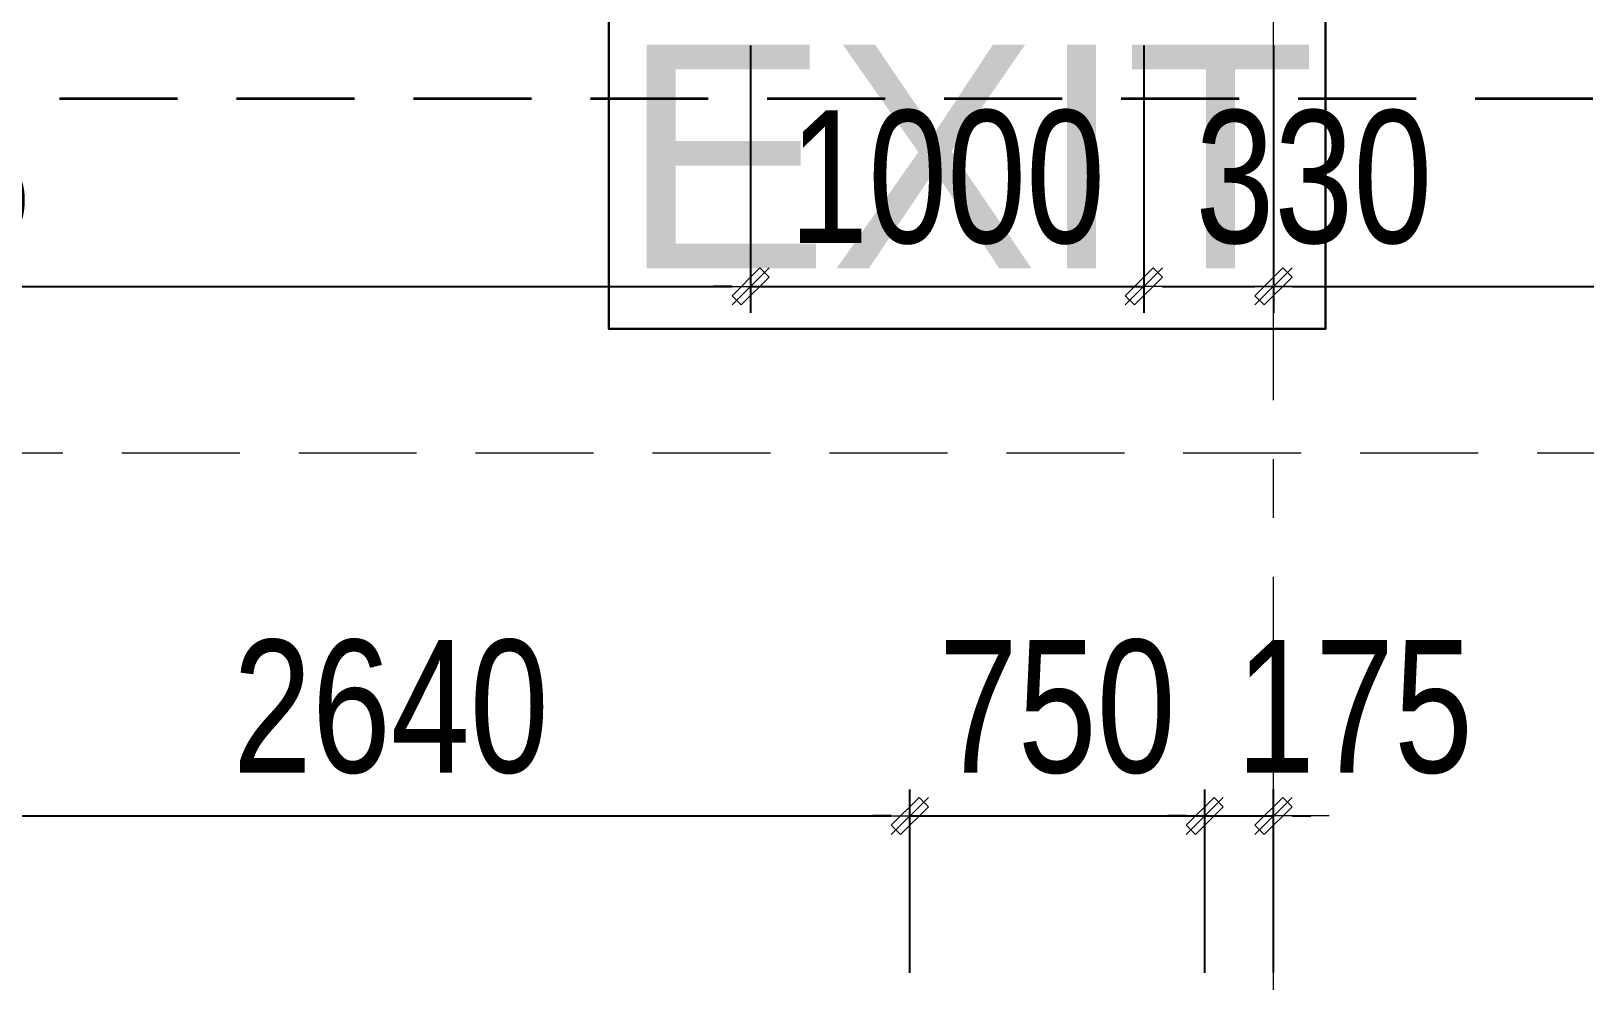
# Model space of a CAD drawing. Header units: millimetres. Extents: x 1109421 to 1726579, y -247837 to 144927.
# Drawn here: x 1656864 to 1660816, y -167238 to -164806 of the extents above; entities that cross this region are included whole.
import ezdxf

# ---------------------------------------------------------------- set-up
doc = ezdxf.new("R2010")
doc.units = ezdxf.units.MM
doc.header["$LTSCALE"] = 600
doc.header["$MEASUREMENT"] = 0
for name, pattern in [('CENTER', [2, 1.25, -0.25, 0.25, -0.25]), ('DASHED', [0.75, 0.5, -0.25]), ('HIDDEN', [0.375, 0.25, -0.125])]:
    doc.linetypes.add(name, pattern=pattern)
doc.layers.get('0').update_dxf_attribs({"lineweight": 0})
doc.layers.get('Defpoints').update_dxf_attribs({"lineweight": 0})
for name, color, linetype, lineweight in [('dim', 144, 'Continuous', 13), ('LC MANH DUT', 35, 'HIDDEN', 5), ('PCCC-ATTOMAT', 3, 'Continuous', 30), ('PCCC-BAO CHAY - DAY', 3, 'DASHED', 35), ('truc', 76, 'CENTER', 9)]:
    doc.layers.add(name, color=color, linetype=linetype, lineweight=lineweight)
doc.styles.add('chu theo TCVN', font='arial.ttf')
doc.styles.add('HOATBIF', font='hoatbif.shx', dxfattribs={"width": 0.8})
doc.dimstyles.new('1-135', dxfattribs={"dimscale": 135, "dimtxt": 2.5, "dimasz": 0.35, "dimexe": 0.5, "dimexo": 0, "dimgap": 0.8, "dimtad": 1, "dimdec": 0, "dimzin": 0, "dimdsep": 46, "dimtxsty": 'HOATBIF', "dimblk1": 'DOT', "dimblk2": 'DOT', "dimsah": 1, "dimcen": -1, "dimdle": 1, "dimclrd": 256, "dimclre": 256, "dimclrt": 4, "dimadec": 3, "dimazin": 2, "dimtfac": 0.333333, "dimtdec": 0, "dimtix": 1, "dimtmove": 2, "dimatfit": 3, "dimldrblk": 'DOT', "dimfxl": 1, "dimtvp": 0.833333, "dimtolj": 1, "dimtzin": 0, "dimarcsym": 0})

# ---------------------------------------------------------------- blocks, each defined once
blk = doc.blocks.new('DOT')
at = {"layer": 'dim'}
for p, q in [((-1, -1), (1, 1)), ((-3, 0), (3, 0))]:
    blk.add_line(p, q, dxfattribs=at)
blk.add_lwpolyline([(0.5, 1), (-1, -0.5), (-0.5, -1), (1, 0.5)], close=True, dxfattribs=at)
blk = doc.blocks.new('*D1827')
at = {"layer": 'Defpoints', "color": 0, "transparency": 16777216}
for p in [(1659099.2, -166803), (1656459.2, -167202.1), (1659099.2, -167202.1)]:
    blk.add_point(p, dxfattribs=at)
at = {"layer": 'dim', "lineweight": -2, "transparency": 16777216}
for p, q in [((1656459.2, -167202.1), (1656459.2, -166735.5)), ((1659099.2, -167202.1), (1659099.2, -166735.5)), ((1656506.5, -166803), (1659052, -166803))]:
    blk.add_line(p, q, dxfattribs=at)
at = {"layer": 'dim', "lineweight": -2, "transparency": 16777216, "xscale": 47.25, "yscale": 47.25, "zscale": 47.25, "rotation": 180}
blk.add_blockref('DOT', (1656459.2, -166803), dxfattribs=at)
at = {"layer": 'dim', "lineweight": -2, "transparency": 16777216, "xscale": 47.25, "yscale": 47.25, "zscale": 47.25}
blk.add_blockref('DOT', (1659099.2, -166803), dxfattribs=at)
at = {"layer": 'dim', "color": 4, "transparency": 16777216, "insert": (1657779.2, -166526.2), "char_height": 337.5, "attachment_point": 5, "style": 'HOATBIF'}
blk.add_mtext('\\A1;2640', dxfattribs=at)
blk = doc.blocks.new('_Dot')
at = {"color": 0, "linetype": 'ByBlock', "lineweight": -2}
blk.add_line((-0.5, 0), (-1, 0), dxfattribs=at)
at = {"color": 0, "linetype": 'ByBlock', "const_width": 0.5}
blk.add_lwpolyline([(-0.25, 0, 1), (0.25, 0, 1)], format="xyb", close=True, dxfattribs=at)
blk = doc.blocks.new('*D1828')
at = {"layer": 'Defpoints', "color": 0, "transparency": 16777216}
for p in [(1659849.2, -166803), (1659099.2, -167202.1), (1659849.2, -167202.1)]:
    blk.add_point(p, dxfattribs=at)
at = {"layer": 'dim', "lineweight": -2, "transparency": 16777216}
for p, q in [((1659099.2, -167202.1), (1659099.2, -166735.5)), ((1659849.2, -167202.1), (1659849.2, -166735.5)), ((1659052, -166803), (1659004.7, -166803)), ((1659099.2, -166803), (1659849.2, -166803)), ((1659896.5, -166803), (1659943.7, -166803))]:
    blk.add_line(p, q, dxfattribs=at)
at = {"layer": 'dim', "lineweight": -2, "transparency": 16777216, "xscale": 47.25, "yscale": 47.25, "zscale": 47.25}
blk.add_blockref('DOT', (1659099.2, -166803), dxfattribs=at)
at = {"layer": 'dim', "lineweight": -2, "transparency": 16777216, "xscale": 47.25, "yscale": 47.25, "zscale": 47.25, "rotation": 180}
blk.add_blockref('DOT', (1659849.2, -166803), dxfattribs=at)
at = {"layer": 'dim', "color": 4, "transparency": 16777216, "insert": (1659474.2, -166526.2), "char_height": 337.5, "attachment_point": 5, "style": 'HOATBIF'}
blk.add_mtext('\\A1;750', dxfattribs=at)
blk = doc.blocks.new('*D1829')
at = {"layer": 'Defpoints', "color": 0, "transparency": 16777216}
for p in [(1660024.2, -166803), (1659849.2, -167202.1), (1660024.2, -167202.1)]:
    blk.add_point(p, dxfattribs=at)
at = {"layer": 'dim', "lineweight": -2, "transparency": 16777216}
for p, q in [((1659849.2, -167202.1), (1659849.2, -166735.5)), ((1660024.2, -167202.1), (1660024.2, -166735.5)), ((1659802, -166803), (1659754.7, -166803)), ((1659849.2, -166803), (1660024.2, -166803)), ((1660071.5, -166803), (1660118.7, -166803))]:
    blk.add_line(p, q, dxfattribs=at)
at = {"layer": 'dim', "lineweight": -2, "transparency": 16777216, "xscale": 47.25, "yscale": 47.25, "zscale": 47.25}
blk.add_blockref('DOT', (1659849.2, -166803), dxfattribs=at)
at = {"layer": 'dim', "lineweight": -2, "transparency": 16777216, "xscale": 47.25, "yscale": 47.25, "zscale": 47.25, "rotation": 180}
blk.add_blockref('DOT', (1660024.2, -166803), dxfattribs=at)
at = {"layer": 'dim', "color": 4, "transparency": 16777216, "insert": (1660230.2, -166526.2), "char_height": 337.5, "attachment_point": 5, "style": 'HOATBIF'}
blk.add_mtext('\\A1;175', dxfattribs=at)
blk = doc.blocks.new('*D1863')
at = {"layer": 'Defpoints', "color": 0, "transparency": 16777216}
for p in [(1654229.2, -164843.5), (1658694.2, -164843.5), (1658694.2, -165455.9)]:
    blk.add_point(p, dxfattribs=at)
at = {"layer": 'dim', "lineweight": -2, "transparency": 16777216}
for p, q in [((1654229.2, -164843.5), (1654229.2, -165523.4)), ((1658694.2, -164843.5), (1658694.2, -165523.4)), ((1654276.5, -165455.9), (1658647, -165455.9))]:
    blk.add_line(p, q, dxfattribs=at)
at = {"layer": 'dim', "lineweight": -2, "transparency": 16777216, "xscale": 47.25, "yscale": 47.25, "zscale": 47.25, "rotation": 180}
blk.add_blockref('DOT', (1654229.2, -165455.9), dxfattribs=at)
at = {"layer": 'dim', "lineweight": -2, "transparency": 16777216, "xscale": 47.25, "yscale": 47.25, "zscale": 47.25}
blk.add_blockref('DOT', (1658694.2, -165455.9), dxfattribs=at)
at = {"layer": 'dim', "color": 4, "transparency": 16777216, "insert": (1656461.7, -165179.1), "char_height": 337.5, "attachment_point": 5, "style": 'HOATBIF'}
blk.add_mtext('\\A1;4465', dxfattribs=at)
blk = doc.blocks.new('*D1864')
at = {"layer": 'Defpoints', "color": 0, "transparency": 16777216}
for p in [(1658694.2, -164843.5), (1659694.2, -164843.5), (1659694.2, -165455.9)]:
    blk.add_point(p, dxfattribs=at)
at = {"layer": 'dim', "lineweight": -2, "transparency": 16777216}
for p, q in [((1658694.2, -164843.5), (1658694.2, -165523.4)), ((1659694.2, -164843.5), (1659694.2, -165523.4)), ((1658647, -165455.9), (1658599.7, -165455.9)), ((1658694.2, -165455.9), (1659694.2, -165455.9)), ((1659741.5, -165455.9), (1659788.7, -165455.9))]:
    blk.add_line(p, q, dxfattribs=at)
at = {"layer": 'dim', "lineweight": -2, "transparency": 16777216, "xscale": 47.25, "yscale": 47.25, "zscale": 47.25}
blk.add_blockref('DOT', (1658694.2, -165455.9), dxfattribs=at)
at = {"layer": 'dim', "lineweight": -2, "transparency": 16777216, "xscale": 47.25, "yscale": 47.25, "zscale": 47.25, "rotation": 180}
blk.add_blockref('DOT', (1659694.2, -165455.9), dxfattribs=at)
at = {"layer": 'dim', "color": 4, "transparency": 16777216, "insert": (1659194.2, -165179.1), "char_height": 337.5, "attachment_point": 5, "style": 'HOATBIF'}
blk.add_mtext('\\A1;1000', dxfattribs=at)
blk = doc.blocks.new('*D1865')
at = {"layer": 'Defpoints', "color": 0, "transparency": 16777216}
for p in [(1659694.2, -164843.5), (1660024.2, -164843.5), (1660024.2, -165455.9)]:
    blk.add_point(p, dxfattribs=at)
at = {"layer": 'dim', "lineweight": -2, "transparency": 16777216}
for p, q in [((1659694.2, -164843.5), (1659694.2, -165523.4)), ((1660024.2, -164843.5), (1660024.2, -165523.4)), ((1659741.5, -165455.9), (1659977, -165455.9))]:
    blk.add_line(p, q, dxfattribs=at)
at = {"layer": 'dim', "lineweight": -2, "transparency": 16777216, "xscale": 47.25, "yscale": 47.25, "zscale": 47.25, "rotation": 180}
blk.add_blockref('DOT', (1659694.2, -165455.9), dxfattribs=at)
at = {"layer": 'dim', "lineweight": -2, "transparency": 16777216, "xscale": 47.25, "yscale": 47.25, "zscale": 47.25}
blk.add_blockref('DOT', (1660024.2, -165455.9), dxfattribs=at)
at = {"layer": 'dim', "color": 4, "transparency": 16777216, "insert": (1660126.7, -165179.1), "char_height": 337.5, "attachment_point": 5, "style": 'HOATBIF'}
blk.add_mtext('\\A1;330', dxfattribs=at)
blk = doc.blocks.new('*D1866')
at = {"layer": 'Defpoints', "color": 0, "transparency": 16777216}
for p in [(1660024.2, -164843.5), (1662704.2, -164843.5), (1662704.2, -165455.9)]:
    blk.add_point(p, dxfattribs=at)
at = {"layer": 'dim', "lineweight": -2, "transparency": 16777216}
for p, q in [((1660024.2, -164843.5), (1660024.2, -165523.4)), ((1662704.2, -164843.5), (1662704.2, -165523.4)), ((1660071.5, -165455.9), (1662657, -165455.9))]:
    blk.add_line(p, q, dxfattribs=at)
at = {"layer": 'dim', "lineweight": -2, "transparency": 16777216, "xscale": 47.25, "yscale": 47.25, "zscale": 47.25, "rotation": 180}
blk.add_blockref('DOT', (1660024.2, -165455.9), dxfattribs=at)
at = {"layer": 'dim', "lineweight": -2, "transparency": 16777216, "xscale": 47.25, "yscale": 47.25, "zscale": 47.25}
blk.add_blockref('DOT', (1662704.2, -165455.9), dxfattribs=at)
at = {"layer": 'dim', "color": 4, "transparency": 16777216, "insert": (1661364.2, -165179.1), "char_height": 337.5, "attachment_point": 5, "style": 'HOATBIF'}
blk.add_mtext('\\A1;2680', dxfattribs=at)

msp = doc.modelspace()

# ---------------------------------------------------------------- linework, layer by layer
at = {"layer": 'LC MANH DUT', "ltscale": 2}
msp.add_line((1639544.8, -165879), (1688200.9, -165879), dxfattribs=at)
at = {"layer": 'PCCC-ATTOMAT'}
msp.add_lwpolyline([(1658333.9, -164652.6), (1658333.9, -165563.9), (1660156.4, -165563.9), (1660156.4, -164652.6)], close=True, dxfattribs=at)
at = {"layer": 'PCCC-BAO CHAY - DAY'}
msp.add_lwpolyline([(1645236.7, -164978.3), (1679168.8, -164978.3), (1679168.8, -167215)], dxfattribs=at)
at = {"layer": 'truc'}
msp.add_line((1660024.2, -176545), (1660024.2, -156359.2), dxfattribs=at)

# ---------------------------------------------------------------- texts
at = {"layer": 'PCCC-ATTOMAT', "style": 'chu theo TCVN'}
msp.add_text('EXIT', height=569.53, dxfattribs=at).set_placement((1658364.2, -165410.2))

# ---------------------------------------------------------------- dimensions: what is measured, and where the dimension line sits
at = {"layer": 'dim'}
for base, p1, p2, picture, middle in [((1658694.2, -165455.9), (1654229.2, -164843.5), (1658694.2, -164843.5), '*D1863', (1656461.7, -165179.1)), ((1659694.2, -165455.9), (1658694.2, -164843.5), (1659694.2, -164843.5), '*D1864', (1659194.2, -165179.1)), ((1662704.2, -165455.9), (1660024.2, -164843.5), (1662704.2, -164843.5), '*D1866', (1661364.2, -165179.1)), ((1659099.2, -166803), (1656459.2, -167202.1), (1659099.2, -167202.1), '*D1827', (1657779.2, -166526.2)), ((1659849.2, -166803), (1659099.2, -167202.1), (1659849.2, -167202.1), '*D1828', (1659474.2, -166526.2))]:
    dim = msp.add_linear_dim(base=base, p1=p1, p2=p2, dimstyle='1-135', dxfattribs=at)
    dim.commit()
    dim.dimension.update_dxf_attribs({"geometry": picture, "text_midpoint": middle})
for base, p1, p2, picture, middle in [((1660024.2, -165455.9), (1659694.2, -164843.5), (1660024.2, -164843.5), '*D1865', (1660126.7, -165179.1)), ((1660024.2, -166803), (1659849.2, -167202.1), (1660024.2, -167202.1), '*D1829', (1660230.2, -166526.2))]:
    dim = msp.add_linear_dim(base=base, p1=p1, p2=p2, dimstyle='1-135', dxfattribs=at)
    dim.commit()
    dim.dimension.update_dxf_attribs({"geometry": picture, "text_midpoint": middle, "dimtype": 160})

doc.saveas('drawing.dxf')
